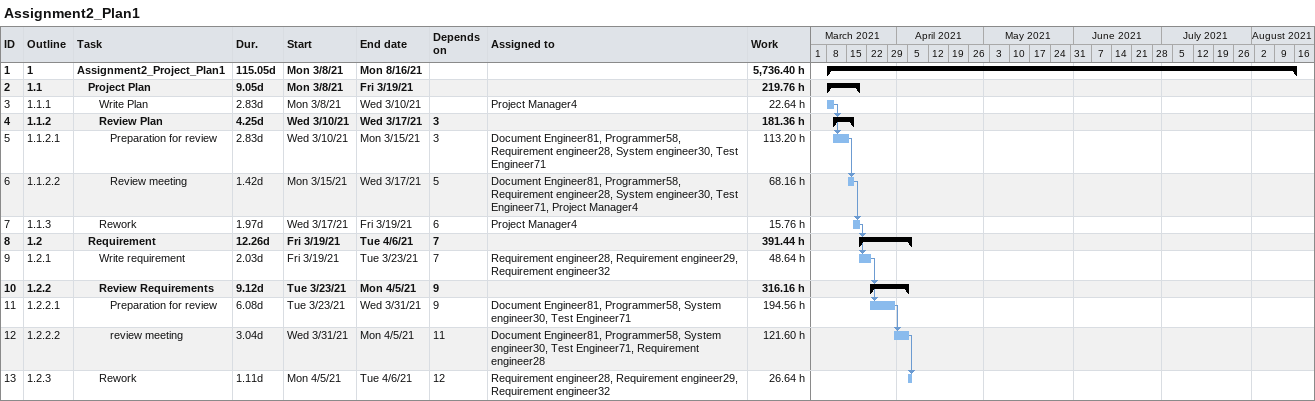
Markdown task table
Assignment2_Plan1

| ID | WBS | Task | Duration | Start | Finish | Predecessors | Resources | Work (h) |
|---|---|---|---|---|---|---|---|---|
| 1 | 1 | **Assignment2_Project_Plan1** | 115.05d | 2021-03-08 | 2021-08-16 |  |  | 5736.40 |
| 2 | 1.1 | **Project Plan** | 9.05d | 2021-03-08 | 2021-03-19 |  |  | 219.76 |
| 3 | 1.1.1 | Write Plan | 2.83d | 2021-03-08 | 2021-03-10 |  | Project Manager4 | 22.64 |
| 4 | 1.1.2 | **Review Plan** | 4.25d | 2021-03-10 | 2021-03-17 | 3 |  | 181.36 |
| 5 | 1.1.2.1 | Preparation for review | 2.83d | 2021-03-10 | 2021-03-15 | 3 | Document Engineer81, Programmer58, Requirement engineer28, System engineer30, Test Engineer71 | 113.20 |
| 6 | 1.1.2.2 | Review meeting | 1.42d | 2021-03-15 | 2021-03-17 | 5 | Document Engineer81, Programmer58, Requirement engineer28, System engineer30, Test Engineer71, Project Manager4 | 68.16 |
| 7 | 1.1.3 | Rework | 1.97d | 2021-03-17 | 2021-03-19 | 6 | Project Manager4 | 15.76 |
| 8 | 1.2 | **Requirement** | 12.26d | 2021-03-19 | 2021-04-06 | 7 |  | 391.44 |
| 9 | 1.2.1 | Write requirement | 2.03d | 2021-03-19 | 2021-03-23 | 7 | Requirement engineer28, Requirement engineer29, Requirement engineer32 | 48.64 |
| 10 | 1.2.2 | **Review Requirements** | 9.12d | 2021-03-23 | 2021-04-05 | 9 |  | 316.16 |
| 11 | 1.2.2.1 | Preparation for review | 6.08d | 2021-03-23 | 2021-03-31 | 9 | Document Engineer81, Programmer58, System engineer30, Test Engineer71 | 194.56 |
| 12 | 1.2.2.2 | review meeting | 3.04d | 2021-03-31 | 2021-04-05 | 11 | Document Engineer81, Programmer58, System engineer30, Test Engineer71, Requirement engineer28 | 121.60 |
| 13 | 1.2.3 | Rework | 1.11d | 2021-04-05 | 2021-04-06 | 12 | Requirement engineer28, Requirement engineer29, Requirement engineer32 | 26.64 |
